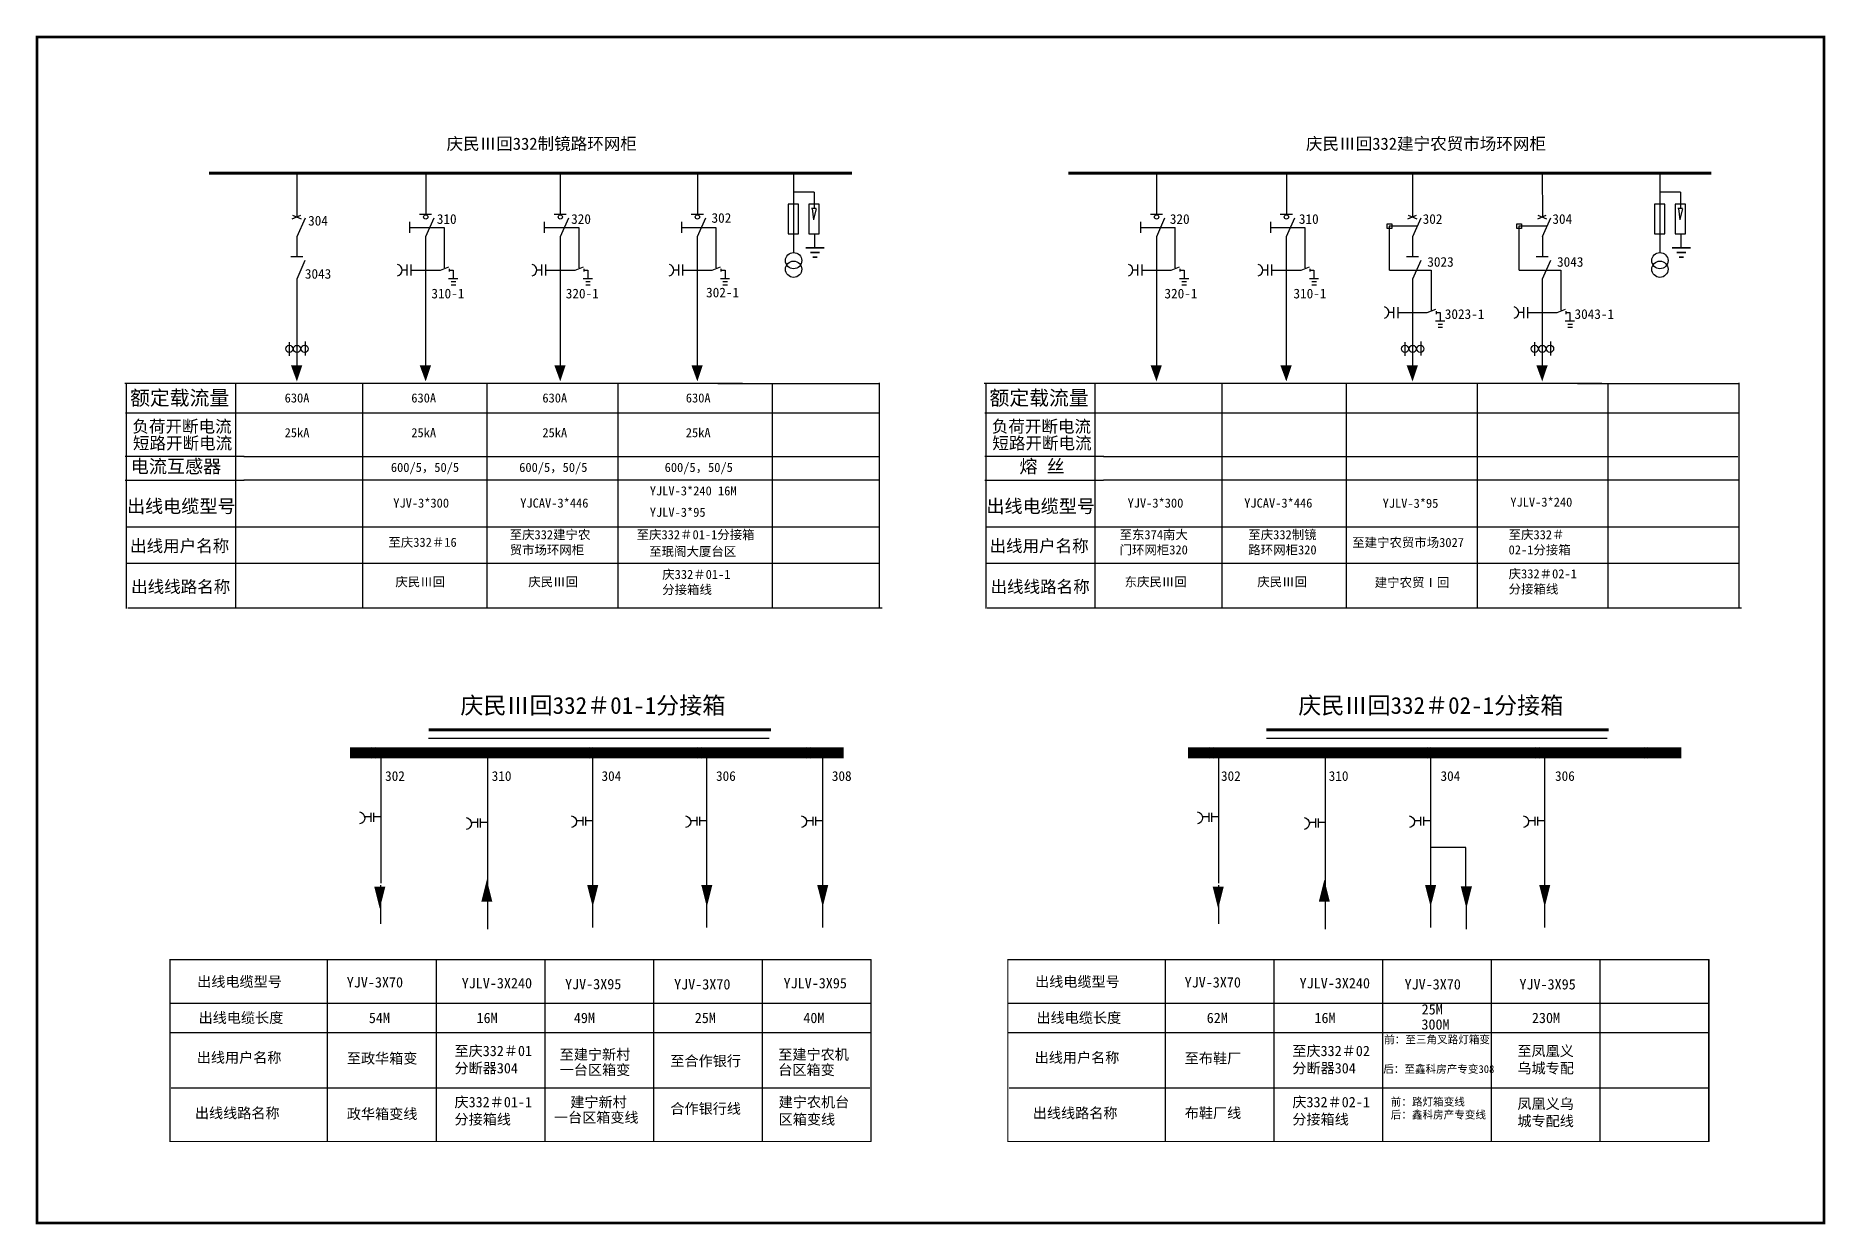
# Model space of a CAD drawing. Extents: x 160 to 506, y -166 to 64.
import ezdxf

# ---------------------------------------------------------------- set-up
doc = ezdxf.new("R2010")
doc.units = 0
doc.header["$LTSCALE"] = 0.774411
doc.layers.get('0').update_dxf_attribs({"linetype": 'CONTINUOUS'})
doc.styles.add('HZ', font='')
doc.styles.get("Standard").update_dxf_attribs({"font": '', "height": 2.5})
doc.styles.add('STYLE1', font='', dxfattribs={"height": 2.6})
doc.styles.get('HZ').set_extended_font_data('SimSun')
doc.styles.get('Standard').set_extended_font_data('SimSun')
doc.styles.get('STYLE1').set_extended_font_data('SimSun')

msp = doc.modelspace()

# ---------------------------------------------------------------- hatches: boundary and pattern name
for points in [[(209.63, 0.25), (210.78, -2.89), (211.84, 0.25)], [(234.52, 0.25), (235.68, -2.89), (236.73, 0.25)], [(260.55, 0.25), (261.71, -2.89), (262.76, 0.25)], [(287.06, 0.25), (288.21, -2.89), (289.27, 0.25)], [(375.83, 0.25), (376.98, -2.89), (378.03, 0.25)], [(400.92, 0.25), (402.08, -2.89), (403.13, 0.25)], [(425.33, 0.25), (426.48, -2.89), (427.54, 0.25)], [(450.41, 0.25), (451.56, -2.89), (452.62, 0.25)]]:
    msp.add_hatch(color=0).paths.add_polyline_path(points)

# ---------------------------------------------------------------- linework, layer by layer
at = {"linetype": 'Continuous', "lineweight": 60}
for p, q in [((193.82, 37.4), (318.05, 37.4)), ((359.98, 37.4), (484.21, 37.4))]:
    msp.add_line(p, q, dxfattribs=at)
at = {"color": 0}
for p, q in [((210.79, 37.36), (210.79, 28.97)), ((235.69, 37.43), (235.69, 29.43)), ((261.72, 37.43), (261.72, 29.43)), ((288.22, 37.43), (288.23, 29.43)), ((376.99, 37.43), (376.99, 29.43)), ((402.09, 37.43), (402.09, 29.43)), ((426.49, 37.36), (426.5, 28.97)), ((451.57, 37.36), (451.58, 28.97)), ((212.37, 28.68), (210.78, 25.08)), ((232.59, 27.95), (232.59, 25.81)), ((236.84, 29.39), (234.49, 29.39)), ((237.25, 28.68), (235.65, 25.08)), ((258.62, 27.95), (258.62, 25.81)), ((262.87, 29.39), (260.52, 29.39)), ((263.28, 28.68), (261.68, 25.08)), ((285.13, 27.95), (285.13, 25.81)), ((289.38, 29.39), (287.03, 29.39)), ((289.79, 28.68), (288.19, 25.08)), ((373.89, 27.95), (373.89, 25.81)), ((378.15, 29.39), (375.79, 29.39)), ((378.55, 28.68), (376.96, 25.08)), ((398.99, 27.95), (398.99, 25.81)), ((403.25, 29.39), (400.89, 29.39)), ((403.65, 28.68), (402.06, 25.08)), ((428.08, 28.68), (426.48, 25.08)), ((453.16, 28.68), (451.56, 25.08)), ((210.79, 25.12), (210.8, 21.23)), ((232.59, 26.86), (239.27, 26.84)), ((235.65, 25.08), (235.64, 0.2)), ((239.31, 19.08), (239.31, 26.84)), ((258.62, 26.86), (265.29, 26.84)), ((261.68, 25.08), (261.67, 0.2)), ((265.34, 19.08), (265.34, 26.84)), ((285.13, 26.86), (291.8, 26.84)), ((288.19, 25.08), (288.18, 0.2)), ((291.85, 19.08), (291.85, 26.84)), ((373.9, 26.86), (380.57, 26.84)), ((376.96, 25.08), (376.95, 0.2)), ((380.62, 19.08), (380.62, 26.84)), ((398.99, 26.86), (405.67, 26.84)), ((402.06, 25.08), (402.04, 0.2)), ((405.72, 19.08), (405.72, 26.84)), ((426.5, 25.12), (426.5, 21.23)), ((451.58, 25.12), (451.58, 21.23)), ((211.95, 21.18), (209.6, 21.18)), ((427.65, 21.18), (425.3, 21.18)), ((452.73, 21.18), (450.38, 21.18)), ((212.35, 20.47), (210.76, 16.87)), ((232.03, 18.61), (231.14, 18.61)), ((232.02, 19.7), (232.02, 17.56)), ((232.83, 19.7), (232.83, 17.56)), ((232.83, 18.61), (238.52, 18.61)), ((238.53, 18.61), (240.15, 19.29)), ((240.22, 18.89), (240.22, 18.34)), ((240.23, 18.61), (241.02, 18.61)), ((241.02, 18.61), (241.02, 16.99)), ((258.05, 18.61), (257.17, 18.61)), ((258.05, 19.7), (258.05, 17.56)), ((258.86, 19.7), (258.86, 17.56)), ((258.86, 18.61), (264.55, 18.61)), ((264.56, 18.61), (266.18, 19.29)), ((266.24, 18.89), (266.24, 18.34)), ((266.26, 18.61), (267.05, 18.61)), ((267.05, 18.61), (267.05, 16.99)), ((284.56, 18.61), (283.67, 18.61)), ((284.56, 19.7), (284.56, 17.56)), ((285.37, 19.7), (285.37, 17.56)), ((285.37, 18.61), (291.06, 18.61)), ((291.07, 18.61), (292.69, 19.29)), ((292.75, 18.89), (292.75, 18.34)), ((292.76, 18.61), (293.56, 18.61)), ((293.56, 18.61), (293.56, 16.99)), ((373.33, 18.61), (372.44, 18.61)), ((373.33, 19.7), (373.33, 17.56)), ((374.14, 19.7), (374.14, 17.56)), ((374.14, 18.61), (379.82, 18.61)), ((379.84, 18.61), (381.45, 19.29)), ((381.52, 18.89), (381.52, 18.34)), ((381.53, 18.61), (382.32, 18.61)), ((382.32, 18.61), (382.32, 16.99)), ((398.43, 18.61), (397.54, 18.61)), ((398.42, 19.7), (398.42, 17.56)), ((399.23, 19.7), (399.23, 17.56)), ((399.24, 18.61), (404.92, 18.61)), ((404.94, 18.61), (406.55, 19.29)), ((406.62, 18.89), (406.62, 18.34)), ((406.63, 18.61), (407.42, 18.61)), ((407.42, 18.61), (407.42, 16.99)), ((422.02, 18.61), (430.07, 18.64)), ((428.06, 20.47), (426.46, 16.87)), ((430.12, 10.87), (430.12, 18.64)), ((447.09, 18.61), (455.15, 18.64)), ((453.14, 20.47), (451.54, 16.87)), ((455.2, 10.87), (455.2, 18.64)), ((210.76, 16.87), (210.75, -0.03)), ((241.9, 16.96), (240.13, 16.96)), ((241.49, 16.33), (240.6, 16.33)), ((241.49, 15.72), (240.6, 15.72)), ((267.93, 16.96), (266.16, 16.96)), ((267.52, 16.33), (266.63, 16.33)), ((267.52, 15.72), (266.63, 15.72)), ((294.44, 16.96), (292.67, 16.96)), ((294.03, 16.33), (293.13, 16.33)), ((294.03, 15.72), (293.13, 15.72)), ((383.21, 16.96), (381.44, 16.96)), ((382.8, 16.33), (381.9, 16.33)), ((382.8, 15.72), (381.9, 15.72)), ((408.3, 16.96), (406.53, 16.96)), ((407.9, 16.33), (407, 16.33)), ((407.9, 15.72), (407, 15.72)), ((426.46, 16.87), (426.45, -0.03)), ((451.54, 16.87), (451.53, -0.03)), ((422.83, 10.41), (421.95, 10.41)), ((422.83, 11.49), (422.83, 9.36)), ((423.64, 11.49), (423.64, 9.36)), ((423.64, 10.41), (429.33, 10.41)), ((429.34, 10.41), (430.96, 11.09)), ((431.02, 10.68), (431.02, 10.14)), ((431.04, 10.41), (431.83, 10.41)), ((431.83, 10.41), (431.83, 8.78)), ((447.91, 10.41), (447.02, 10.41)), ((447.91, 11.49), (447.91, 9.36)), ((448.72, 11.49), (448.72, 9.36)), ((448.72, 10.41), (454.41, 10.41)), ((454.42, 10.41), (456.04, 11.09)), ((456.1, 10.68), (456.1, 10.14)), ((456.11, 10.41), (456.91, 10.41)), ((456.91, 10.41), (456.91, 8.78)), ((432.71, 8.76), (430.94, 8.76)), ((432.3, 8.12), (431.41, 8.12)), ((432.3, 7.51), (431.41, 7.51)), ((457.79, 8.76), (456.02, 8.76)), ((457.38, 8.12), (456.48, 8.12)), ((457.38, 7.51), (456.48, 7.51))]:
    msp.add_line(p, q, dxfattribs=at)
at = {"linetype": 'Continuous'}
for p, q in [((306.82, 37.23), (306.82, 22.11)), ((474.31, 37.23), (474.31, 22.11)), ((310.81, 33.72), (306.82, 33.72)), ((310.81, 33.72), (310.8, 30.6)), ((478.3, 33.72), (474.31, 33.72)), ((478.3, 33.72), (478.29, 30.6)), ((311.17, 30.54), (310.31, 30.54)), ((310.43, 30.54), (310.68, 28.32)), ((311.17, 30.48), (310.68, 28.45)), ((478.66, 30.54), (477.8, 30.54)), ((477.92, 30.54), (478.17, 28.32)), ((478.66, 30.48), (478.17, 28.45)), ((209.3, 4.71), (209.3, 2.06)), ((212.37, 4.8), (212.37, 2.15)), ((425, 4.71), (425, 2.06)), ((428.08, 4.8), (428.08, 2.15)), ((450.08, 4.71), (450.08, 2.06)), ((453.15, 4.8), (453.15, 2.15)), ((177.8, -3.15), (177.8, -46.8)), ((223.46, -3.29), (223.46, -46.66)), ((247.49, -3.29), (247.49, -46.66)), ((272.82, -3.29), (272.82, -46.66)), ((292.19, -3.28), (323.28, -3.28)), ((302.69, -3.29), (302.69, -46.66)), ((323.38, -3.15), (323.38, -46.66)), ((343.96, -3.15), (343.96, -46.8)), ((389.62, -3.29), (389.62, -46.66)), ((413.65, -3.29), (413.65, -46.66)), ((438.98, -3.29), (438.98, -46.66)), ((458.35, -3.28), (489.44, -3.28)), ((464.22, -3.29), (464.22, -46.66)), ((489.54, -3.15), (489.54, -46.66)), ((177.66, -8.93), (323.37, -8.93)), ((343.82, -8.93), (489.53, -8.93)), ((200.56, -17.41), (323.23, -17.41)), ((366.72, -17.41), (489.39, -17.41)), ((200.56, -21.93), (323.38, -21.93)), ((366.72, -21.93), (489.54, -21.93)), ((177.8, -30.97), (323.52, -30.97)), ((343.96, -30.97), (489.67, -30.97)), ((177.94, -38.03), (323.38, -38.03)), ((344.1, -38.03), (489.54, -38.03)), ((178.09, -46.66), (323.94, -46.66)), ((344.25, -46.66), (490.1, -46.66)), ((436.81, -92.96), (429.89, -92.96)), ((436.81, -100.66), (436.81, -92.96)), ((186.25, -114.67), (321.74, -114.67)), ((348.25, -114.67), (483.74, -114.67)), ((186.25, -123.07), (321.74, -123.07)), ((348.25, -123.07), (483.74, -123.07)), ((186.25, -128.75), (321.74, -128.75)), ((348.25, -128.75), (483.74, -128.75)), ((186.51, -139.47), (321.56, -139.47)), ((348.51, -139.47), (483.55, -139.47))]:
    msp.add_line(p, q, dxfattribs=at)
at = {"color": 0, "linetype": 'Continuous'}
for p, q in [((209.9, 28.54), (211.57, 29.24)), ((209.92, 29.24), (211.59, 28.57)), ((425.6, 28.54), (427.27, 29.24)), ((425.63, 29.24), (427.3, 28.57)), ((450.68, 28.54), (452.35, 29.24)), ((450.71, 29.24), (452.37, 28.57)), ((427.45, 27.11), (421.97, 27.11)), ((421.97, 27.11), (421.97, 18.61)), ((447.04, 27.11), (447.04, 18.61)), ((452.53, 27.11), (447.04, 27.11))]:
    msp.add_line(p, q, dxfattribs=at)
for p, q in [((310.89, 25.43), (310.89, 22.98)), ((478.38, 25.43), (478.38, 22.98)), ((177.53, -3.25), (296.94, -3.25)), ((198.89, -3.44), (198.89, -46.66)), ((343.69, -3.25), (463.1, -3.25)), ((365.05, -3.44), (365.05, -46.66)), ((177.6, -17.36), (200.62, -17.36)), ((343.76, -17.36), (366.78, -17.36)), ((177.6, -22.01), (200.58, -22.01)), ((343.76, -22.01), (366.74, -22.01)), ((226.99, -74.62), (226.99, -99.91)), ((247.61, -75.69), (247.61, -100.98)), ((267.95, -75.35), (267.95, -100.64)), ((290.01, -75.35), (290.01, -100.64)), ((312.42, -75.35), (312.42, -100.64)), ((388.98, -74.62), (388.98, -99.91)), ((409.61, -75.69), (409.61, -100.98)), ((429.95, -75.35), (429.95, -100.64)), ((452.01, -75.35), (452.01, -100.64)), ((226.98, -100.27), (226.98, -107.72)), ((388.98, -100.27), (388.98, -107.72)), ((247.61, -101.34), (247.61, -108.79)), ((267.94, -101), (267.94, -108.45)), ((290, -101), (290, -108.45)), ((312.41, -101), (312.41, -108.45)), ((409.6, -101.34), (409.6, -108.79)), ((429.94, -101), (429.94, -108.45)), ((436.86, -101.31), (436.86, -108.76)), ((452, -101), (452, -108.45)), ((216.67, -114.67), (216.67, -149.82)), ((216.67, -114.67), (216.67, -149.82)), ((237.69, -114.67), (237.69, -149.82)), ((258.7, -114.67), (258.7, -149.82)), ((279.71, -114.67), (279.71, -149.82)), ((300.73, -114.67), (300.73, -149.82)), ((321.74, -114.67), (321.74, -149.82)), ((321.74, -114.67), (321.74, -149.82)), ((321.74, -114.67), (321.74, -149.82)), ((378.67, -114.67), (378.67, -149.82)), ((378.67, -114.67), (378.67, -149.82)), ((399.68, -114.67), (399.68, -149.82)), ((420.7, -114.67), (420.7, -149.82)), ((441.71, -114.67), (441.71, -149.82)), ((462.72, -114.67), (462.72, -149.82)), ((483.74, -114.67), (483.74, -149.82)), ((483.74, -114.67), (483.74, -149.82)), ((483.74, -114.67), (483.74, -149.82))]:
    msp.add_line(p, q)
at = {"linetype": 'Continuous', "const_width": 0.5}
msp.add_lwpolyline([(160.56, 63.67), (506.02, 63.67), (506.02, -165.56), (160.56, -165.56)], close=True, dxfattribs=at)
at = {"linetype": 'Continuous'}
for points in [[(307.78, 31.39), (305.76, 31.39), (305.76, 25.62), (307.78, 25.62)], [(311.79, 31.39), (309.77, 31.39), (309.77, 25.62), (311.79, 25.62)], [(475.27, 31.39), (473.25, 31.39), (473.25, 25.62), (475.27, 25.62)], [(479.28, 31.39), (477.26, 31.39), (477.26, 25.62), (479.28, 25.62)]]:
    msp.add_lwpolyline(points, close=True, dxfattribs=at)
at = {"color": 0, "linetype": 'Continuous'}
for points in [[(421.56, 27.57), (422.47, 27.57), (422.47, 26.66), (421.56, 26.66)], [(446.64, 27.57), (447.55, 27.57), (447.55, 26.66), (446.64, 26.66)]]:
    msp.add_lwpolyline(points, close=True, dxfattribs=at)
for points, const_width in [([(236.24, -70.24), (302.43, -70.24)], 0.525), ([(398.24, -70.24), (464.42, -70.24)], 0.525), ([(221.07, -74.67), (316.47, -74.67)], 2.1), ([(383.07, -74.67), (478.46, -74.67)], 2.1)]:
    msp.add_lwpolyline(points, dxfattribs=dict(const_width=const_width))
for points in [[(236.24, -71.86), (302.1, -71.86)], [(398.24, -71.86), (464.1, -71.86)], [(225.08, -86.3), (225.08, -88.02)], [(225.61, -86.3), (225.61, -88.02)], [(387.08, -86.3), (387.08, -88.02)], [(387.61, -86.3), (387.61, -88.02)], [(225.08, -87.09), (223.89, -87.09)], [(226.98, -87.09), (225.61, -87.09)], [(245.71, -88.16), (244.52, -88.16)], [(245.71, -87.37), (245.71, -89.09)], [(246.24, -87.37), (246.24, -89.09)], [(247.61, -88.16), (246.24, -88.16)], [(266.05, -87.83), (264.85, -87.83)], [(266.05, -87.03), (266.05, -88.75)], [(266.58, -87.03), (266.58, -88.75)], [(267.94, -87.83), (266.58, -87.83)], [(288.11, -87.83), (286.91, -87.83)], [(288.11, -87.03), (288.11, -88.75)], [(288.63, -87.03), (288.63, -88.75)], [(290, -87.83), (288.63, -87.83)], [(310.52, -87.83), (309.32, -87.83)], [(310.52, -87.03), (310.52, -88.75)], [(311.05, -87.03), (311.05, -88.75)], [(312.41, -87.83), (311.05, -87.83)], [(387.08, -87.09), (385.89, -87.09)], [(388.98, -87.09), (387.61, -87.09)], [(407.7, -88.16), (406.51, -88.16)], [(407.7, -87.37), (407.7, -89.09)], [(408.23, -87.37), (408.23, -89.09)], [(409.6, -88.16), (408.23, -88.16)], [(428.04, -87.83), (426.85, -87.83)], [(428.04, -87.03), (428.04, -88.75)], [(428.57, -87.03), (428.57, -88.75)], [(429.94, -87.83), (428.57, -87.83)], [(450.1, -87.83), (448.91, -87.83)], [(450.1, -87.03), (450.1, -88.75)], [(450.63, -87.03), (450.63, -88.75)], [(452, -87.83), (450.63, -87.83)]]:
    msp.add_lwpolyline(points)
for points, format in [([(222.87, -86.12, -0.877934), (222.92, -88.42)], "xyb"), ([(384.87, -86.12, -0.877934), (384.92, -88.42)], "xyb"), ([(243.5, -87.19, -0.877934), (243.54, -89.49)], "xyb"), ([(263.84, -86.85, -0.877934), (263.88, -89.15)], "xyb"), ([(285.9, -86.85, -0.877934), (285.94, -89.15)], "xyb"), ([(308.31, -86.85, -0.877934), (308.35, -89.15)], "xyb"), ([(405.5, -87.19, -0.877934), (405.54, -89.49)], "xyb"), ([(425.84, -86.85, -0.877934), (425.88, -89.15)], "xyb"), ([(447.89, -86.85, -0.877934), (447.94, -89.15)], "xyb"), ([(226.81, -100.55, 2.15, 0, 0), (226.81, -104.82, 0, 0, 0)], "xyseb"), ([(247.51, -103.49, 2.15, 0, 0), (247.51, -99.22, 0, 0, 0)], "xyseb"), ([(267.98, -100.21, 2.15, 0, 0), (267.98, -104.48, 0, 0, 0)], "xyseb"), ([(290.04, -100.21, 2.15, 0, 0), (290.04, -104.48, 0, 0, 0)], "xyseb"), ([(312.45, -100.21, 2.15, 0, 0), (312.45, -104.48, 0, 0, 0)], "xyseb"), ([(388.91, -100.55, 2.15, 0, 0), (388.91, -104.82, 0, 0, 0)], "xyseb"), ([(409.43, -103.49, 2.15, 0, 0), (409.43, -99.22, 0, 0, 0)], "xyseb"), ([(429.98, -100.21, 2.15, 0, 0), (429.98, -104.48, 0, 0, 0)], "xyseb"), ([(436.89, -100.52, 2.15, 0, 0), (436.89, -104.79, 0, 0, 0)], "xyseb"), ([(452.04, -100.21, 2.15, 0, 0), (452.04, -104.48, 0, 0, 0)], "xyseb")]:
    msp.add_lwpolyline(points, format=format)
at = {"linetype": 'Continuous', "const_width": 0.21}
for points in [[(216.67, -114.67), (186.25, -114.67), (186.25, -149.82), (321.74, -149.82), (321.74, -114.67), (216.67, -114.67)], [(378.67, -114.67), (348.25, -114.67), (348.25, -149.82), (483.74, -149.82), (483.74, -114.67), (378.67, -114.67)]]:
    msp.add_lwpolyline(points, dxfattribs=at)
at = {"color": 0}
for centre in [(235.69, 28.92), (261.72, 28.92), (288.23, 28.92), (377, 28.92), (402.09, 28.92)]:
    msp.add_circle(centre, 0.415, dxfattribs=at)
at = {"linetype": 'Continuous'}
for centre, radius in [((306.82, 20.46), 1.57), ((474.31, 20.46), 1.57), ((306.82, 18.8), 1.57), ((474.31, 18.8), 1.57), ((209.32, 3.4), 0.691), ((210.8, 3.39), 0.691), ((212.29, 3.42), 0.691), ((425.02, 3.4), 0.691), ((426.51, 3.39), 0.691), ((427.99, 3.42), 0.691), ((450.1, 3.4), 0.691), ((451.58, 3.39), 0.691), ((453.07, 3.42), 0.691)]:
    msp.add_circle(centre, radius, dxfattribs=at)
for centre in [(225.29, -74.69), (225.94, -74.69), (267.32, -74.69), (267.97, -74.69), (288.33, -74.69), (288.98, -74.69), (309.34, -74.69), (309.99, -74.69), (387.29, -74.69), (387.94, -74.69), (429.31, -74.69), (429.96, -74.69), (450.33, -74.69), (450.98, -74.69), (471.34, -74.69), (471.99, -74.69)]:
    msp.add_circle(centre, 1.05)
at = {"color": 0}
for centre in [(230.01, 18.63), (256.04, 18.63), (282.55, 18.63), (371.32, 18.63), (396.41, 18.63), (420.82, 10.42), (445.9, 10.42)]:
    msp.add_arc(centre, 1.11, 281.3217, 77.1181, dxfattribs=at)
for points in [[(312.79, 23.12), (312.79, 22.76), (309.14, 23.12), (309.14, 22.76)], [(310.05, 21.85), (310.05, 22.21), (311.88, 21.85), (311.88, 22.21)], [(311.42, 21.3), (311.42, 20.94), (310.51, 21.3), (310.51, 20.94)], [(480.28, 23.12), (480.28, 22.76), (476.63, 23.12), (476.63, 22.76)], [(477.54, 21.85), (477.54, 22.21), (479.36, 21.85), (479.36, 22.21)], [(478.91, 21.3), (478.91, 20.94), (478, 21.3), (478, 20.94)]]:
    msp.add_trace(points)

# ---------------------------------------------------------------- texts
at = {"style": 'HZ'}
for s, height, p in [('庆民Ⅲ回332制镜路环网柜', 2.3472, (239.72, 41.89)), ('庆民Ⅲ回332建宁农贸市场环网柜', 2.3472, (405.88, 41.89)), ('额定载流量', 2.812, (178.53, -7.48)), ('额定载流量', 2.812, (344.69, -7.48)), ('负荷开断电流', 2.344, (178.98, -12.76)), ('负荷开断电流', 2.344, (345.14, -12.76)), ('短路开断电流', 2.344, (179.09, -16)), ('短路开断电流', 2.344, (345.25, -16)), ('电流互感器', 2.564, (178.67, -20.59)), ('熔 丝', 2.564, (350.49, -20.59)), ('出线电缆型号', 2.564, (177.94, -28.28)), ('出线电缆型号', 2.564, (344.1, -28.28)), ('出线用户名称', 2.344, (178.53, -35.85)), ('出线用户名称', 2.344, (344.69, -35.85)), ('出线线路名称', 2.344, (178.73, -43.74)), ('出线线路名称', 2.344, (344.89, -43.74)), ('庆民Ⅲ回332＃01-1分接箱', 3.2683, (242.4, -67.15)), ('庆民Ⅲ回332＃02-1分接箱', 3.2683, (404.4, -67.15)), ('出线电缆型号', 2, (191.51, -119.92)), ('YJV-3X70', 2, (220.43, -120.05)), ('YJLV-3X240', 2, (242.65, -120.21)), ('YJV-3X95', 2, (262.63, -120.39)), ('YJV-3X70', 2, (283.72, -120.43)), ('YJLV-3X95', 2, (304.88, -120.21)), ('出线电缆型号', 2, (353.51, -119.92)), ('YJV-3X70', 2, (382.42, -120.05)), ('YJLV-3X240', 2, (404.65, -120.21)), ('YJV-3X70', 2, (424.94, -120.43)), ('YJV-3X95', 2, (447.15, -120.43)), ('25M', 2, (428.24, -125.27)), ('出线电缆长度', 2, (191.78, -126.9)), ('54M', 2, (224.7, -126.93)), ('16M', 2, (245.52, -126.93)), ('49M', 2, (264.34, -126.93)), ('25M', 2, (287.71, -126.93)), ('40M', 2, (308.7, -126.93)), ('出线电缆长度', 2, (353.78, -126.9)), ('62M', 2, (386.69, -126.93)), ('16M', 2, (407.52, -126.93)), ('300M', 2, (428.2, -128.19)), ('230M', 2, (449.56, -126.93)), ('出线用户名称', 2, (191.43, -134.59)), ('至政华箱变', 2, (220.45, -134.74)), ('一台区箱变', 2, (261.6, -136.97)), ('至建宁新村', 2, (261.6, -134)), ('至建宁农机', 2, (303.86, -134)), ('台区箱变', 2, (303.86, -136.97)), ('出线用户名称', 2, (353.43, -134.59)), ('至布鞋厂', 2, (382.44, -134.74)), ('建宁新村', 2, (263.65, -143.2)), ('出线线路名称', 2, (191.07, -145.32)), ('政华箱变线', 2, (220.45, -145.48)), ('一台区箱变线', 2, (260.48, -146.17)), ('出线线路名称', 2, (353.07, -145.32)), ('布鞋厂线', 2, (382.44, -145.29))]:
    msp.add_text(s, height=height, dxfattribs=at).set_placement(p)
for s, p in [('304', (212.96, 27.24)), ('310', (237.84, 27.57)), ('320', (263.81, 27.57)), ('302', (290.95, 27.78)), ('320', (379.56, 27.57)), ('310', (404.51, 27.57)), ('302', (428.44, 27.57)), ('304', (453.52, 27.57)), ('3023', (429.34, 19.28)), ('3043', (454.42, 19.28)), ('3043', (212.33, 16.97)), ('310-1', (236.79, 13.16)), ('320-1', (262.77, 13.16)), ('302-1', (289.9, 13.36)), ('320-1', (378.52, 13.16)), ('310-1', (403.46, 13.16)), ('3023-1', (432.72, 9.19)), ('3043-1', (457.8, 9.19)), ('302', (227.84, -80.11)), ('310', (248.45, -80.11)), ('304', (269.68, -80.11)), ('306', (291.82, -80.11)), ('308', (314.21, -80.11)), ('302', (389.45, -80.11)), ('310', (410.27, -80.11)), ('304', (431.89, -80.11)), ('306', (454.03, -80.11))]:
    msp.add_text(s, height=1.875).set_placement(p)
at = {"color": 0, "linetype": 'Continuous', "attachment_point": 1, "style": 'STYLE1'}
for s, insert, char_height, width in [('630A', (208.42, -5.2), 1.761, 28.8124), ('630A', (232.91, -5.2), 1.761, 28.8124), ('630A', (258.25, -5.2), 1.761, 28.8124), ('630A', (285.98, -5.2), 1.761, 28.8124), ('25kA', (208.42, -11.91), 1.761, 28.8124), ('25kA', (232.91, -11.91), 1.761, 28.8124), ('25kA', (258.25, -11.91), 1.761, 28.8124), ('25kA', (285.98, -11.91), 1.761, 28.8124), ('600/5，50/5', (228.96, -18.63), 1.761, 28.8124), ('600/5，50/5', (253.77, -18.63), 1.761, 28.8124), ('600/5，50/5', (281.89, -18.63), 1.761, 28.8124), ('YJLV-3*240 16M', (279.02, -23.16), 1.7615, 28.8124), ('YJV-3*300 ', (229.42, -25.52), 1.761, 28.8124), ('YJCAV-3*446 ', (253.97, -25.52), 1.7615, 28.8124), ('YJLV-3*95', (279.02, -27.3), 1.761, 28.8124), ('YJV-3*300 ', (371.39, -25.52), 1.761, 28.8124), ('YJCAV-3*446 ', (393.94, -25.52), 1.7615, 28.8124), ('YJLV-3*95', (420.7, -25.56), 1.761, 28.8124), ('YJLV-3*240', (445.39, -25.34), 1.761, 28.8124), ('{\\fSimSun|b0|i0|c134|p2;至庆332＃16}', (228.48, -33.1), 1.7615, 15.0868), ('至庆332建宁农贸市场环网柜', (251.92, -31.63), 1.7615, 16.9753), ('{\\fSimSun|b0|i0|c134|p2;至庆332＃01-1分接箱}', (276.47, -31.63), 1.7615, 29.3766), ('{\\fSimSun|b0|i0|c134|p2;至珉阁大厦台区}', (278.9, -34.87), 1.7615, 49.7894), ('至东374南大门环网柜320', (369.84, -31.63), 1.7615, 15.0868), ('至庆332制镜路环网柜320', (394.73, -31.63), 1.7615, 15.0868), ('至建宁农贸市场3027', (414.81, -33.14), 1.7615, 25.4301), ('{\\fSimSun|b0|i0|c134|p2;至庆332＃02-1分接箱}', (445.06, -31.63), 1.7615, 15.0868), ('{\\fSimSun|b0|i0|c134|p2;庆民Ⅲ回}', (229.83, -40.75), 1.7615, 15.0868), ('{\\fSimSun|b0|i0|c134|p2;庆民Ⅲ回}', (255.53, -40.75), 1.7615, 15.0868), ('{\\fSimSun|b0|i0|c134|p2;庆332＃01-1分接箱线}', (281.42, -39.31), 1.7615, 15.0868), ('{\\fSimSun|b0|i0|c134|p2;东庆民Ⅲ回}', (370.81, -40.75), 1.7615, 15.0868), ('{\\fSimSun|b0|i0|c134|p2;庆民Ⅲ回}', (396.47, -40.75), 1.7615, 15.0868), ('{\\fSimSun|b0|i0|c134|p2;建宁农贸Ⅰ回}', (419.17, -40.87), 1.7615, 18.7318), ('{\\fSimSun|b0|i0|c134|p2;庆332＃02-1分接箱线}', (445.06, -39.2), 1.7615, 15.0868)]:
    msp.add_mtext(s, dxfattribs=dict(at, insert=insert, char_height=char_height, width=width))
at = {"attachment_point": 1, "style": 'HZ'}
for s, insert, char_height, width in [('{\\f楷体_GB2312|b0|i0|c134|p49;\\C7;至庆332＃01分断器304}', (241.26, -131.31), 2, 16.4492), ('{\\f楷体_GB2312|b0|i0|c134|p49;\\C7;至庆332＃02分断器304}', (403.25, -131.31), 2, 16.4492), ('{\\fKaiTi_GB2312|b0|i0|c134|p49;\\C7;前：至三角叉路灯箱变}', (421, -129.36), 1.5, 22.1588), ('{\\f楷体_GB2312|b0|i0|c134|p49;\\C7;至凤凰义乌城专配}', (446.76, -131.31), 2, 12.8582), ('{\\f楷体_GB2312|b0|i0|c134|p49;\\C7;至合作银行}', (283, -133.25), 2, 14.0669), ('{\\fKaiTi_GB2312|b0|i0|c134|p49;\\C7;后：至鑫科房产专变308}', (420.82, -135.07), 1.5, 22.1588), ('{\\f楷体_GB2312|b0|i0|c134|p49;\\C7;庆332＃01-1分接箱线}', (241.26, -141.2), 2, 16.4492), ('{\\f楷体_GB2312|b0|i0|c134|p49;\\C7;建宁农机台区箱变线}', (303.94, -141.2), 2, 13.8076), ('{\\f楷体_GB2312|b0|i0|c134|p49;\\C7;庆332＃02-1分接箱线}', (403.25, -141.2), 2, 16.4492), ('{\\fKaiTi_GB2312|b0|i0|c134|p49;\\C7;前：路灯箱变线\\P后：鑫科房产专变线}', (422.27, -141.4), 1.5, 20.0647), ('{\\f楷体_GB2312|b0|i0|c134|p49;\\C7;凤凰义乌城专配线}', (446.76, -141.52), 2, 12.947), ('{\\f楷体_GB2312|b0|i0|c134|p49;\\C7;合作银行线}', (283, -142.46), 2, 14.0669)]:
    msp.add_mtext(s, dxfattribs=dict(at, insert=insert, char_height=char_height, width=width))

doc.saveas('drawing.dxf')
